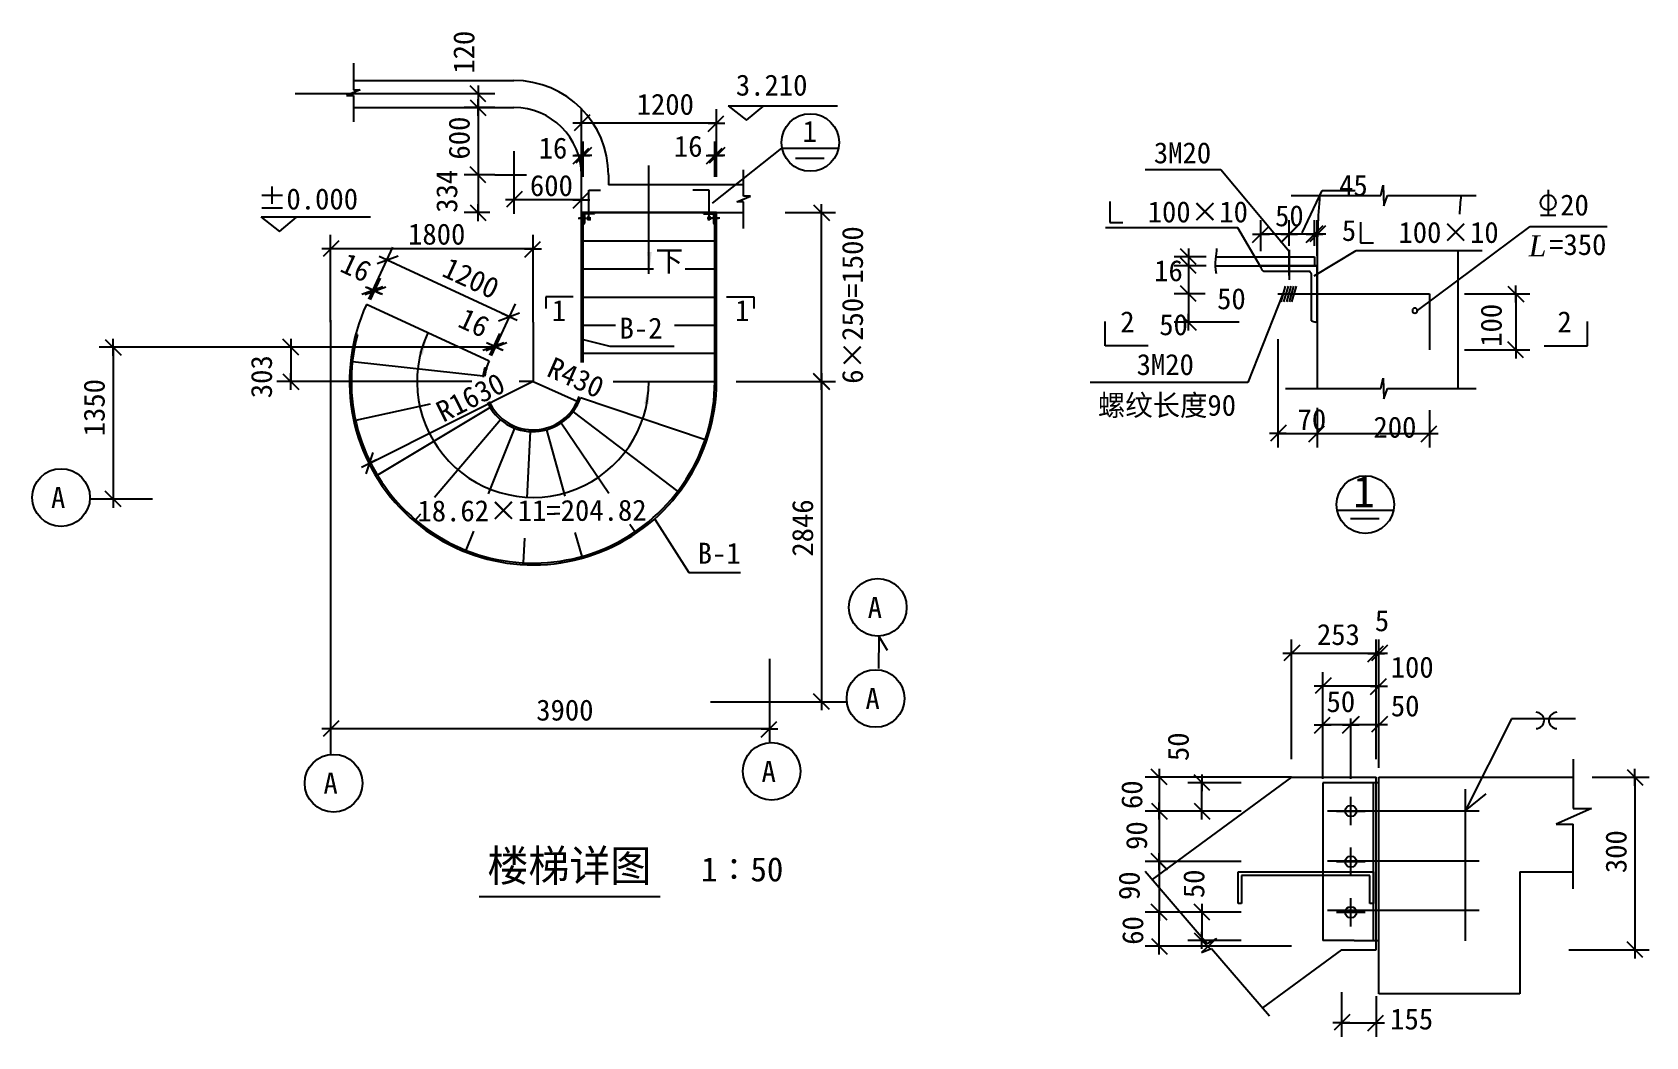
# Model space of a CAD drawing. Header units: metres. Extents: x -45639 to -23277, y -74284 to -57840.
# Drawn here: x -45443 to -31111, y -66766 to -57840 of the extents above; entities that cross this region are included whole.
import ezdxf

# ---------------------------------------------------------------- set-up
doc = ezdxf.new("R2010")
doc.units = ezdxf.units.M
for name, color, linetype in [('A-2', 2, 'Continuous'), ('AXIS', 3, 'Continuous'), ('BEAM', 4, 'Continuous'), ('CENTER', 6, 'Continuous'), ('CL', 6, 'Continuous'), ('DAS', 210, 'Continuous'), ('DIM', 42, 'Continuous'), ('DOTE', 1, 'Continuous'), ('PUB_DIM', 42, 'Continuous'), ('PUB_TEXT', 50, 'Continuous'), ('STAIR', 2, 'Continuous'), ('T1', 4, 'Continuous'), ('TEXT', 3, 'Continuous'), ('ZX', 30, 'Continuous'), ('尺寸', 42, 'Continuous'), ('引线', 9, 'Continuous'), ('文字', 3, 'Continuous'), ('梁柱', 4, 'Continuous'), ('螺栓', 11, 'Continuous'), ('钢板', 3, 'Continuous')]:
    doc.layers.add(name, color=color, linetype=linetype)

# ---------------------------------------------------------------- blocks, each defined once
blk = doc.blocks.new('_DIMX')
blk.add_line((-150, 0), (150, 0))
blk.add_lwpolyline([(-148.54, -146.63), (131.04, 133.86)])

msp = doc.modelspace()

# ---------------------------------------------------------------- linework, layer by layer
for points in [[(-39963.43, -59992.91), (-39941.71, -59793.09), (-39981.71, -59792.74)], [(-41930.12, -60510.76), (-42012.94, -60693.9), (-41975.03, -60706.67)], [(-39965.16, -60942.9), (-40007.24, -61139.44), (-39967.49, -61143.89)]]:
    msp.add_solid(points)
at = {"layer": 'A-2'}
for p, q in [((-40637.94, -60191.42), (-40881.55, -60191.42)), ((-40881.55, -60191.42), (-40881.55, -60294)), ((-39276.83, -60191.42), (-39033.21, -60191.42)), ((-39033.21, -60191.42), (-39033.21, -60294)), ((-35914.31, -60626.17), (-35914.31, -60409.51)), ((-31629.06, -60626.17), (-31629.06, -60409.51)), ((-35529.8, -60626.17), (-35914.31, -60626.17)), ((-32013.57, -60626.17), (-31629.06, -60626.17))]:
    msp.add_line(p, q, dxfattribs=at)
at = {"layer": 'AXIS'}
msp.add_line((-38236.91, -63788.49), (-38208.57, -63788.49), dxfattribs=at)
at = {"layer": 'BEAM'}
for p, q in [((-34259.29, -64459.87), (-35496.38, -65367.06)), ((-34259.29, -64459.87), (-33505.62, -64459.87)), ((-33505.62, -65993.92), (-33505.62, -64459.87)), ((-33814.68, -65993.92), (-34515.83, -66508.1)), ((-33814.68, -65993.92), (-33505.62, -65993.92))]:
    msp.add_line(p, q, dxfattribs=at)
at = {"layer": 'CENTER'}
for p, q in [((-33730.62, -64886.22), (-33730.62, -64633.51)), ((-33856.97, -64759.87), (-33604.27, -64759.87)), ((-33856.97, -65209.87), (-33604.27, -65209.87)), ((-33730.62, -65336.22), (-33730.62, -65083.51)), ((-33730.62, -65786.22), (-33730.62, -65533.51)), ((-33856.97, -65659.87), (-33604.27, -65659.87))]:
    msp.add_line(p, q, dxfattribs=at)
at = {"layer": 'CL'}
for centre in [(-33730.62, -64759.87), (-33730.62, -65209.87), (-33730.62, -65659.87)]:
    msp.add_circle(centre, 50, dxfattribs=at)
at = {"layer": 'DAS'}
for p, q in [((-34730.62, -65581.53), (-34730.62, -65301.53)), ((-34730.62, -65301.53), (-33530.62, -65301.53)), ((-33560.62, -65331.53), (-34700.62, -65331.53)), ((-34700.62, -65331.53), (-34700.62, -65581.53)), ((-33560.62, -65581.53), (-33560.62, -65331.53)), ((-33530.62, -65301.53), (-33530.62, -65581.53)), ((-34700.62, -65581.53), (-34730.62, -65581.53)), ((-33530.62, -65581.53), (-33560.62, -65581.53))]:
    msp.add_line(p, q, dxfattribs=at)
at = {"layer": 'DIM'}
for p, q in [((-33814.68, -66368.67), (-33814.68, -66765.61)), ((-33505.62, -66404.52), (-33505.62, -66765.61)), ((-33814.18, -66640.61), (-33506.12, -66640.61))]:
    msp.add_line(p, q, dxfattribs=at)
at = {"layer": 'DOTE'}
for p, q in [((-41368.26, -58388.49), (-43108.55, -58388.49)), ((-42795.16, -60399.54), (-42795.16, -64261.84)), ((-41361.51, -60639.54), (-44583.85, -60639.54)), ((-44376.8, -61989.04), (-44931.58, -61989.04)), ((-39417.29, -63788.49), (-38208.57, -63788.49))]:
    msp.add_line(p, q, dxfattribs=at)
at = {"layer": 'PUB_DIM'}
for p, q in [((-41334.74, -58388.49), (-41608.33, -58388.49)), ((-41483.33, -58387.99), (-41483.33, -58387.49)), ((-41483.33, -58388.49), (-41483.33, -58508.48)), ((-41334.74, -58508.48), (-41608.33, -58508.48)), ((-41334.74, -58508.48), (-41608.33, -58508.48)), ((-41483.33, -58508.98), (-41483.33, -59107.98)), ((-41483.33, -58508.98), (-41483.33, -58509.48)), ((-40565.16, -58981), (-40565.16, -58523.34)), ((-39365.16, -59123.68), (-39365.16, -58523.34)), ((-39261.43, -58492.61), (-39098.08, -58621.1)), ((-39260.72, -58492.79), (-38289.3, -58492.79)), ((-39098.08, -58621.1), (-38944.65, -58493.12)), ((-39365.66, -58648.34), (-40564.66, -58648.34)), ((-41165.16, -58895.37), (-41165.16, -59453.5)), ((-40565.16, -59123.68), (-40565.16, -58811.38)), ((-40549.16, -59123.68), (-40549.16, -58811.38)), ((-39381.16, -59123.68), (-39381.16, -58811.38)), ((-39365.16, -59123.68), (-39365.16, -58811.38)), ((-40565.66, -58936.38), (-40566.16, -58936.38)), ((-40565.16, -58936.38), (-40549.16, -58936.38)), ((-40565.16, -58936.38), (-40549.16, -58936.38)), ((-40548.66, -58936.38), (-40548.16, -58936.38)), ((-39381.66, -58936.38), (-39382.16, -58936.38)), ((-39365.16, -58936.38), (-39381.16, -58936.38)), ((-39365.16, -58936.38), (-39381.16, -58936.38)), ((-39364.66, -58936.38), (-39364.16, -58936.38)), ((-38663.65, -58958.78), (-38407.87, -58958.78)), ((-41334.21, -59108.48), (-41608.33, -59108.48)), ((-41334.21, -59108.48), (-41608.33, -59108.48)), ((-41483.33, -59107.98), (-41483.33, -59107.48)), ((-41483.33, -59108.48), (-41483.33, -59442.9)), ((-41334.21, -59108.48), (-41052.33, -59108.49)), ((-40565.66, -59328.5), (-41164.66, -59328.5)), ((-40565.16, -59456.31), (-40565.16, -59203.5)), ((-34163.03, -59621.18), (-33984.46, -59247.26)), ((-33984.46, -59247.26), (-33693.38, -59247.26)), ((-41379.84, -59442.9), (-41608.33, -59442.9)), ((-41483.33, -59443.4), (-41483.33, -59443.9)), ((-39365.16, -59442.9), (-40565.16, -59442.9)), ((-38755.17, -59442.9), (-38307.48, -59442.9)), ((-38432.48, -60942.41), (-38432.48, -59443.4)), ((-35870.78, -59344.78), (-35870.78, -59530.16)), ((-43411.63, -59481.42), (-43248.28, -59609.91)), ((-43410.92, -59481.61), (-42439.5, -59481.61)), ((-43248.28, -59609.91), (-43094.85, -59481.93)), ((-35870.78, -59530.16), (-35756.14, -59530.16)), ((-33643.44, -59527.1), (-33643.44, -59712.48)), ((-42795.16, -60415.14), (-42795.16, -59640.53)), ((-42452.85, -60211.62), (-42239.93, -59750.98)), ((-40995.16, -60415.14), (-40995.16, -59640.53)), ((-33643.44, -59712.48), (-33528.81, -59712.48)), ((-40995.66, -59765.53), (-42794.66, -59765.53)), ((-41203.56, -60367.7), (-42291.92, -59864.65)), ((-42452.85, -60211.62), (-42363.92, -60019.22)), ((-42438.32, -60218.33), (-42349.39, -60025.94)), ((-42416.82, -60132.48), (-42417.27, -60132.27)), ((-42416.36, -60132.69), (-42401.84, -60139.4)), ((-42416.36, -60132.69), (-42401.84, -60139.4)), ((-42401.39, -60139.61), (-42400.93, -60139.82)), ((-32721.84, -60165.66), (-32140.42, -60165.66)), ((-32265.42, -60166.16), (-32265.42, -60662.68)), ((-41363.57, -60715.09), (-41150.66, -60254.45)), ((-40995.16, -60415.14), (-40995.16, -60942.9)), ((-41378.1, -60708.38), (-41289.17, -60515.98)), ((-41363.57, -60715.09), (-41274.65, -60522.7)), ((-44523.78, -60639.54), (-44850.02, -60639.54)), ((-44725.02, -60640.04), (-44725.02, -61989.04)), ((-42964.98, -60639.54), (-43271.56, -60639.54)), ((-43146.56, -60639.04), (-43146.56, -60638.54)), ((-43146.56, -60639.54), (-43146.56, -60942.9)), ((-41342.07, -60629.24), (-41342.52, -60629.03)), ((-41327.09, -60636.16), (-41341.61, -60629.45)), ((-41327.09, -60636.16), (-41341.61, -60629.45)), ((-41326.64, -60636.37), (-41326.18, -60636.58)), ((-32721.84, -60663.18), (-32140.42, -60663.18)), ((-41537.51, -60942.9), (-43271.56, -60942.9)), ((-43146.56, -60943.4), (-43146.56, -60943.9)), ((-40995.16, -60942.9), (-42451.29, -61674.3)), ((-40995.16, -60942.9), (-41119.79, -60942.9)), ((-40995.16, -60942.9), (-40601.91, -61116.85)), ((-39192.07, -60942.91), (-38307.48, -60942.91)), ((-39192.07, -60942.91), (-38307.48, -60942.91)), ((-38432.48, -60943.41), (-38432.48, -63787.99)), ((-40601.46, -61117.06), (-40601, -61117.26)), ((-44523.78, -61989.54), (-44850.02, -61989.54)), ((-33733.66, -62159.37), (-33477.88, -62159.37)), ((-37922.35, -63494.17), (-37920.67, -63212.77)), ((-37920.67, -63212.77), (-37849.54, -63330.49)), ((-34259.29, -64300.07), (-34259.29, -63234.61)), ((-33505.62, -64300.07), (-33505.62, -63234.61)), ((-33505.62, -64300.07), (-33505.62, -63234.61)), ((-33480.62, -64375.07), (-33480.62, -63234.61)), ((-42795.16, -63407), (-42795.16, -64156.12)), ((-38895.16, -63407), (-38895.16, -64156.12)), ((-33506.12, -63359.61), (-34258.79, -63359.61)), ((-33506.12, -63359.61), (-33506.62, -63359.61)), ((-33480.62, -63359.61), (-33505.62, -63359.61)), ((-33480.12, -63359.61), (-33479.62, -63359.61)), ((-33980.62, -64300.07), (-33980.62, -63524.79)), ((-33480.62, -64300.07), (-33480.62, -63524.79)), ((-33481.12, -63649.79), (-33980.12, -63649.79)), ((-38788.08, -63788.49), (-38307.48, -63788.49)), ((-33980.62, -64473.72), (-33980.62, -63868.81)), ((-33480.62, -64300.07), (-33480.62, -63868.81)), ((-38895.66, -64031.12), (-42794.66, -64031.12)), ((-33981.12, -63993.81), (-33981.62, -63993.81)), ((-33730.62, -63993.81), (-33980.62, -63993.81)), ((-33731.12, -63993.81), (-33731.62, -63993.81)), ((-33730.62, -64473.72), (-33730.62, -63938.56)), ((-33480.62, -63993.81), (-33730.62, -63993.81)), ((-33730.12, -63993.81), (-33729.62, -63993.81)), ((-33480.12, -63993.81), (-33479.62, -63993.81)), ((-34259.29, -64459.87), (-35558, -64459.87)), ((-35433, -64459.37), (-35433, -64458.87)), ((-35433, -64459.87), (-35433, -64759.87)), ((-33480.62, -64459.87), (-33480.62, -64459.87)), ((-31587.56, -64459.87), (-31081.72, -64459.87)), ((-31206.72, -64460.37), (-31206.72, -65993.42)), ((-34705.55, -64509.87), (-35178.52, -64509.87)), ((-35053.52, -64509.37), (-35053.52, -64508.87)), ((-35053.52, -64759.87), (-35053.52, -64509.87)), ((-34705.55, -64759.87), (-35558, -64759.87)), ((-34705.55, -64759.87), (-35558, -64759.87)), ((-35433, -64760.37), (-35433, -65209.37)), ((-35433, -64760.37), (-35433, -64760.87)), ((-34705.55, -64759.87), (-35178.52, -64759.87)), ((-35053.52, -64760.37), (-35053.52, -64760.87)), ((-34705.55, -65209.87), (-35558, -65209.87)), ((-34705.55, -65209.87), (-35558, -65209.87)), ((-35433, -65210.37), (-35433, -65659.37)), ((-34705.55, -65659.87), (-35558, -65659.87)), ((-34705.55, -65659.87), (-35558, -65659.87)), ((-35433, -65659.37), (-35433, -65658.87)), ((-35433, -65959.87), (-35433, -65659.87)), ((-34705.55, -65659.87), (-35178.52, -65659.87)), ((-35053.52, -65659.37), (-35053.52, -65658.87)), ((-35053.52, -65659.87), (-35053.52, -65909.87)), ((-34705.55, -65909.87), (-35178.52, -65909.87)), ((-35053.52, -65910.37), (-35053.52, -65910.87)), ((-34259.29, -65959.87), (-35558, -65959.87)), ((-35433, -65960.37), (-35433, -65960.87)), ((-31793.29, -65993.92), (-31081.72, -65993.92))]:
    msp.add_line(p, q, dxfattribs=at)
at = {"layer": 'STAIR'}
for p, q in [((-42589.14, -58268.49), (-41165.16, -58268.49)), ((-42589.14, -58508.49), (-41165.16, -58508.49)), ((-39965.16, -59985.32), (-39965.16, -59025.31)), ((-40565.16, -59442.9), (-40565.16, -59108.49)), ((-40325.16, -59108.49), (-40325.16, -59195.87)), ((-39125.83, -59195.87), (-40325.16, -59195.87)), ((-40565.16, -59442.9), (-39125.83, -59442.9)), ((-40565.16, -60774.09), (-40565.16, -59452.9)), ((-40565.16, -59452.9), (-40549.16, -59452.9)), ((-40549.16, -60774.09), (-40549.16, -59452.9)), ((-39381.16, -60942.9), (-39381.16, -59442.9)), ((-39365.16, -59452.9), (-39381.16, -59452.9)), ((-39365.16, -60942.9), (-39365.16, -59452.9)), ((-40549.16, -59692.9), (-39381.16, -59692.9)), ((-34932.07, -59835.66), (-34053.93, -59835.66)), ((-34053.93, -59835.66), (-34053.93, -59915.66)), ((-40549.16, -59942.9), (-39926.49, -59942.9)), ((-39642.34, -59942.9), (-39381.16, -59942.9)), ((-34935.83, -59915.66), (-34028.93, -59915.66)), ((-40549.16, -60192.9), (-39381.16, -60192.9)), ((-41385.48, -60762.49), (-42474.75, -60259.02)), ((-40549.16, -60442.9), (-40261.2, -60442.9)), ((-39739.46, -60442.9), (-39381.16, -60442.9)), ((-42554.56, -60526.66), (-42570.02, -60522.54)), ((-40549.16, -60692.9), (-39381.16, -60692.9)), ((-41438.56, -60894.84), (-42599.76, -60768.96)), ((-41423.28, -60817.89), (-41407.92, -60822.37)), ((-40282.6, -60942.9), (-39381.16, -60942.9)), ((-41907.86, -61144.1), (-42571.31, -61290.36)), ((-41377.25, -61172.95), (-42377.89, -61775.39)), ((-40572.5, -61085.3), (-39465.63, -61458.2)), ((-41283.81, -61282.9), (-41869.68, -61972.98)), ((-40744.83, -61312.03), (-40322.92, -61934.15)), ((-40640.08, -61212.79), (-39710.2, -61919.56)), ((-41160.15, -61357.26), (-41393.13, -61942.35)), ((-41019.23, -61388.25), (-41050.97, -61975.67)), ((-40875.78, -61372.63), (-40711.98, -61962.28)), ((-41995.64, -62121.34), (-42039.74, -62173.29)), ((-41525.32, -62274.31), (-41592.25, -62442.4)), ((-41070.37, -62334.57), (-41082.26, -62554.55)), ((-40622.64, -62283.87), (-40563.15, -62498.01)), ((-40135.72, -62210.2), (-40089.26, -62278.7))]:
    msp.add_line(p, q, dxfattribs=at)
for centre, radius, start, end in [((-41165.16, -59108.49), 840, 0, 90), ((-41165.16, -59108.49), 600, 0, 90), ((-40995.16, -60942.9), 1630, 155.19, 0), ((-40995.16, -60942.9), 1614, 165.05, 0), ((-40995.16, -60942.9), 1030, 155.19, 0), ((-40994.35, -60942.5), 430.57, 155.29, 173.64), ((-40995.59, -60943.18), 445.67, 163.67, 174.89), ((-40995.59, -60943.18), 445.67, 204.59, 341.11), ((-40994.35, -60942.5), 430.57, 204.51, 341.78)]:
    msp.add_arc(centre, radius, start, end, dxfattribs=at)
at = {"layer": 'T1'}
for p, q in [((-31977.62, -59240.64), (-31977.62, -59464.81)), ((-32044.58, -59464.92), (-31910.72, -59464.92))]:
    msp.add_line(p, q, dxfattribs=at)
msp.add_circle((-31977.62, -59353.68), 67.06, dxfattribs=at)
at = {"layer": 'TEXT'}
for p, q in [((-34028.93, -59855.66), (-34028.93, -61005.64)), ((-32778.93, -59855.66), (-32778.93, -61005.64)), ((-33480.62, -66384.87), (-33480.62, -64459.87)), ((-33480.62, -64459.87), (-32230.62, -64459.87)), ((-32230.62, -64459.87), (-31754.97, -64459.87)), ((-32230.62, -65301.53), (-31754.97, -65301.53)), ((-32230.62, -65301.53), (-32230.62, -66384.87)), ((-32230.62, -66384.87), (-33480.62, -66384.87))]:
    msp.add_line(p, q, dxfattribs=at)
for radius, start, end in [(7000, 175.37, 180), (5750, 174.36, 176.02), (5750, 179.31, 180)]:
    msp.add_arc((-27030.6, -59855.66), radius, start, end, dxfattribs=at)
at = {"layer": 'ZX'}
msp.add_line((-41472.82, -65519.17), (-39864.81, -65519.17), dxfattribs=at)
at = {"layer": '尺寸'}
for p, q in [((-34528.93, -59785.78), (-34528.93, -59510.59)), ((-34278.93, -59738.91), (-34278.93, -59509.58)), ((-34278.93, -59738.91), (-34278.93, -59510.59)), ((-34053.93, -59738.91), (-34053.93, -59509.58)), ((-34053.93, -59738.91), (-34053.93, -59509.58)), ((-34028.93, -59826.38), (-34028.93, -59509.58)), ((-34529.43, -59635.59), (-34529.93, -59635.59)), ((-34278.93, -59635.59), (-34528.93, -59635.59)), ((-34279.43, -59634.58), (-34279.93, -59634.58)), ((-34053.93, -59634.58), (-34278.93, -59634.58)), ((-34278.43, -59635.59), (-34277.93, -59635.59)), ((-34054.43, -59634.58), (-34054.93, -59634.58)), ((-34028.93, -59634.58), (-34053.93, -59634.58)), ((-34028.93, -59634.58), (-34053.93, -59634.58)), ((-34053.43, -59634.58), (-34052.93, -59634.58)), ((-34028.43, -59634.58), (-34027.93, -59634.58)), ((-35016.94, -59835.66), (-35299.13, -59835.66)), ((-35174.13, -59835.16), (-35174.13, -59834.66)), ((-35174.13, -59835.66), (-35174.13, -59915.66)), ((-35174.13, -59835.66), (-35174.13, -59915.66)), ((-35016.94, -59915.66), (-35299.13, -59915.66)), ((-35016.94, -59915.66), (-35299.13, -59915.66)), ((-35174.13, -59915.16), (-35174.13, -59914.66)), ((-35174.13, -59915.66), (-35174.13, -60163.56)), ((-35174.13, -59916.16), (-35174.13, -59916.66)), ((-35024.7, -60163.56), (-35299.13, -60163.56)), ((-35024.7, -60163.56), (-35299.13, -60163.56)), ((-35174.13, -60163.06), (-35174.13, -60162.56)), ((-35174.13, -60163.56), (-35174.13, -60415.66)), ((-35174.13, -60164.06), (-35174.13, -60164.56)), ((-34722.94, -60415.66), (-35299.13, -60415.66)), ((-35174.13, -60416.16), (-35174.13, -60416.66)), ((-34378.93, -60567.54), (-34378.93, -61530.32)), ((-34028.93, -61176.39), (-34028.93, -61530.32)), ((-34028.93, -61176.39), (-34028.93, -61530.32)), ((-33030.9, -61198.36), (-33030.9, -61530.32)), ((-34378.43, -61405.32), (-34029.43, -61405.32)), ((-34028.43, -61405.32), (-33031.4, -61405.32))]:
    msp.add_line(p, q, dxfattribs=at)
at = {"layer": '引线'}
for p, q in [((-42589.14, -58115.01), (-42589.14, -58351.57)), ((-42529.74, -58351.57), (-42652.2, -58402.79)), ((-42652.2, -58402.79), (-42589.14, -58402.79)), ((-42589.14, -58351.57), (-42529.74, -58351.57)), ((-42589.14, -58402.79), (-42589.14, -58635.78)), ((-39401.04, -59357.58), (-38784.59, -58869.99)), ((-39125.83, -59296.94), (-39125.83, -59063.94)), ((-34885.07, -59061.14), (-35556.49, -59061.14)), ((-34278.93, -59786.81), (-34885.07, -59061.14)), ((-39185.23, -59348.15), (-39062.77, -59296.94)), ((-39062.77, -59296.94), (-39125.83, -59296.94)), ((-34260.14, -59290.66), (-33465.25, -59290.66)), ((-33465.25, -59290.66), (-33442.98, -59199.68)), ((-33442.98, -59199.68), (-33437.04, -59381.14)), ((-33437.04, -59381.14), (-33405.03, -59290.66)), ((-33405.03, -59290.66), (-32616.28, -59290.66)), ((-39125.83, -59348.15), (-39185.23, -59348.15)), ((-39125.83, -59584.71), (-39125.83, -59348.15)), ((-34734.03, -59577.61), (-35910.33, -59577.61)), ((-34528.93, -59928.56), (-34734.03, -59577.61)), ((-33139.46, -60313.04), (-32138.89, -59565.65)), ((-32138.89, -59565.65), (-31452.94, -59565.65)), ((-34923.83, -59760.69), (-34924.2, -59781.96)), ((-34935.58, -59886.28), (-34935.88, -59917.09)), ((-34933.26, -59857.34), (-34935.58, -59886.28)), ((-34929.92, -59830.3), (-34933.26, -59857.34)), ((-34926.56, -59805.17), (-34929.92, -59830.3)), ((-34924.2, -59781.96), (-34926.56, -59805.17)), ((-34056.42, -60005.74), (-33684.18, -59780.69)), ((-33684.18, -59780.69), (-32564.87, -59780.69)), ((-34935.88, -59917.09), (-34933.15, -59949.78)), ((-34933.15, -59949.78), (-34926.39, -59984.32)), ((-34333.57, -60165.78), (-34647.07, -60953.58)), ((-40549.16, -60570.47), (-40313.06, -60628.33)), ((-40313.06, -60628.33), (-39742.91, -60628.33)), ((-34647.07, -60953.58), (-36046.68, -60953.58)), ((-34310.14, -61005.64), (-33465.25, -61005.64)), ((-33465.25, -61005.64), (-33442.98, -60914.66)), ((-33442.98, -60914.66), (-33437.04, -61096.12)), ((-33437.04, -61096.12), (-33405.03, -61005.64)), ((-33405.03, -61005.64), (-32616.28, -61005.64)), ((-39914.63, -62166.96), (-39612.58, -62640.41)), ((-39612.58, -62640.41), (-39153.24, -62640.41)), ((-31754.97, -64300.09), (-31754.97, -64737.5)), ((-31592.49, -64737.5), (-31905.42, -64875.79)), ((-31754.97, -64737.5), (-31592.49, -64737.5)), ((-31905.42, -64875.79), (-31754.97, -64875.79)), ((-31754.97, -65451.42), (-31754.97, -64875.79)), ((-35557.86, -65295.52), (-35007.2, -65936.3)), ((-34923.68, -65893.9), (-35057.44, -66016.67)), ((-35007.2, -65936.3), (-34923.68, -65893.9)), ((-35057.44, -66016.67), (-34967.95, -65981.97)), ((-34967.95, -65981.97), (-34453.88, -66580.18))]:
    msp.add_line(p, q, dxfattribs=at)
for centre in [(-38532.47, -58819.71), (-45187.31, -61974.49), (-33602.49, -62036.84), (-37932.75, -62950.57), (-37952.82, -63760.26), (-38875.74, -64406.93), (-42767.26, -64512.61)]:
    msp.add_circle(centre, 256.05, dxfattribs=at)
at = {"layer": '文字'}
for p, q in [((-33480.62, -64509.87), (-33980.62, -64509.87)), ((-33980.62, -64509.87), (-33980.62, -65909.87)), ((-33530.62, -65909.87), (-33530.62, -64509.87)), ((-33480.62, -65909.87), (-33480.62, -64509.87)), ((-33700.06, -65909.87), (-33980.62, -65909.87)), ((-33700.06, -65909.87), (-33480.62, -65909.87))]:
    msp.add_line(p, q, dxfattribs=at)
at = {"layer": '梁柱'}
for p, q in [((-38783.37, -58869.44), (-38281.6, -58869.44)), ((-33853.39, -62086.58), (-33351.62, -62086.58))]:
    msp.add_line(p, q, dxfattribs=at)
at = {"layer": '螺栓'}
for p, q in [((-40499.16, -59512.9), (-40499.16, -59243.3)), ((-40499.16, -59243.3), (-40397.24, -59243.3)), ((-39431.16, -59243.3), (-39575.07, -59243.3)), ((-39431.16, -59512.9), (-39431.16, -59243.3)), ((-40593.54, -59492.9), (-40521.65, -59492.9)), ((-40529.48, -59492.9), (-40583.35, -59492.9)), ((-40513.17, -59480.28), (-40485.1, -59488.39)), ((-40513.17, -59484.9), (-40485.1, -59493.02)), ((-40513.17, -59489.64), (-40485.1, -59497.76)), ((-40513.17, -59494.6), (-40485.1, -59502.72)), ((-40513.17, -59499.77), (-40485.1, -59507.89)), ((-39417.15, -59480.28), (-39445.22, -59488.39)), ((-39417.15, -59484.9), (-39445.22, -59493.02)), ((-39417.15, -59489.64), (-39445.22, -59497.76)), ((-39417.15, -59494.6), (-39445.22, -59502.72)), ((-39417.15, -59499.77), (-39445.22, -59507.89)), ((-39336.78, -59492.9), (-39408.67, -59492.9)), ((-39400.84, -59492.9), (-39346.97, -59492.9)), ((-34278.93, -59773.3), (-34278.93, -60040.74)), ((-34278.93, -60001.58), (-34278.93, -59786.81)), ((-34378.93, -60165.66), (-33030.9, -60165.66)), ((-34313.28, -60095.59), (-34353.86, -60235.96)), ((-34287.42, -60095.59), (-34328, -60235.96)), ((-34262.64, -60095.59), (-34303.22, -60235.96)), ((-34238.93, -60095.59), (-34279.51, -60235.96)), ((-34215.8, -60095.59), (-34256.38, -60235.96)), ((-33030.9, -60165.66), (-33030.9, -60663.18)), ((-32303.64, -63940.61), (-32714.52, -64758.2)), ((-31735.93, -63940.61), (-32303.64, -63940.61)), ((-32714.52, -64564.28), (-32714.52, -65912.31)), ((-32714.52, -64758.2), (-32528.7, -64607.12)), ((-33939.01, -64758.2), (-32590.98, -64758.2)), ((-33939.01, -65201.47), (-32590.98, -65201.47)), ((-33939.01, -65641.65), (-32590.98, -65641.65))]:
    msp.add_line(p, q, dxfattribs=at)
for centre, radius, start, end in [((-33161.96, -60313.04), 22.5, 0, 180), ((-33161.96, -60313.04), 22.5, 180, 0), ((-32085.74, -63955.26), 72.26, 270, 90), ((-31900.01, -63955.26), 72.26, 90, 270)]:
    msp.add_arc(centre, radius, start, end, dxfattribs=at)
at = {"layer": '钢板'}
for p, q in [((-40449.16, -59442.9), (-40549.16, -59442.9)), ((-40549.16, -59442.9), (-40449.16, -59442.9)), ((-40549.16, -59542.9), (-40549.16, -59442.9)), ((-40549.16, -59442.9), (-40549.16, -59542.9)), ((-40539.16, -59459.58), (-40539.16, -59537.67)), ((-40451.58, -59452.9), (-40532.48, -59452.9)), ((-40449.16, -59442.9), (-40449.16, -59445.48)), ((-39481.16, -59442.9), (-39381.16, -59442.9)), ((-39381.16, -59442.9), (-39481.16, -59442.9)), ((-39481.16, -59442.9), (-39481.16, -59445.48)), ((-39478.74, -59452.9), (-39397.84, -59452.9)), ((-39391.16, -59459.58), (-39391.16, -59537.67)), ((-39381.16, -59542.9), (-39381.16, -59442.9)), ((-39381.16, -59442.9), (-39381.16, -59542.9)), ((-40546.58, -59542.9), (-40549.16, -59542.9)), ((-39383.74, -59542.9), (-39381.16, -59542.9)), ((-34528.93, -59928.56), (-34528.93, -59915.66)), ((-34528.93, -59915.66), (-34028.93, -59915.66)), ((-34028.93, -59915.66), (-34528.93, -59915.66)), ((-34112.34, -59965.66), (-34502.76, -59965.66)), ((-34078.93, -60403.57), (-34078.93, -59999.07)), ((-34028.93, -60415.66), (-34028.93, -59915.66)), ((-34028.93, -59915.66), (-34028.93, -60415.66)), ((-34028.93, -60415.66), (-34041.83, -60415.66))]:
    msp.add_line(p, q, dxfattribs=at)
for centre, radius, start, end in [((-40533.03, -59459.03), 6.15, 84.79, 185.21), ((-40466.75, -59443.85), 17.67, 329.19, 354.71), ((-39463.57, -59443.85), 17.67, 185.29, 210.81), ((-39397.28, -59459.03), 6.15, 354.79, 95.21), ((-40548.13, -59532.83), 10.19, 278.74, 331.68), ((-39382.19, -59532.83), 10.19, 208.32, 261.26), ((-34478.59, -59920.82), 50.93, 188.74, 241.68), ((-34109.55, -59996.28), 30.74, 354.79, 95.21), ((-34033.69, -60327.7), 88.33, 239.19, 264.71)]:
    msp.add_arc(centre, radius, start, end, dxfattribs=at)

# ---------------------------------------------------------------- block references
at = {"layer": 'DIM', "xscale": 0.5, "yscale": 0.5, "zscale": 0.5, "rotation": 180}
msp.add_blockref('_DIMX', (-33814.68, -66640.61), dxfattribs=at)
at = {"layer": 'DIM', "xscale": 0.5, "yscale": 0.5, "zscale": 0.5}
msp.add_blockref('_DIMX', (-33505.62, -66640.61), dxfattribs=at)
at = {"layer": 'PUB_DIM', "xscale": 0.5, "yscale": 0.5, "zscale": 0.5}
for p, rotation in [((-41483.33, -58388.49), 270), ((-41483.33, -58508.48), 90), ((-40565.16, -58648.34), 180), ((-40549.16, -58936.38), 180), ((-39365.16, -58936.38), 180), ((-41483.33, -59108.48), 270), ((-41165.16, -59328.5), 180), ((-41483.33, -59442.9), 90), ((-38432.48, -59442.9), 90), ((-42795.16, -59765.53), 180), ((-42292.38, -59864.44), 155.19), ((-42416.36, -60132.69), 335.19), ((-42401.84, -60139.4), 155.19), ((-32265.42, -60165.66), 90), ((-41203.1, -60367.91), 335.19), ((-44725.02, -60639.54), 90), ((-43146.56, -60639.54), 270), ((-41341.61, -60629.45), 335.19), ((-41327.09, -60636.16), 155.19), ((-32265.42, -60663.18), 270), ((-43146.56, -60942.9), 90), ((-38432.48, -60942.91), 270), ((-38432.48, -60942.91), 90), ((-42451.74, -61674.53), 206.67), ((-44725.02, -61989.54), 270), ((-34259.29, -63359.61), 180), ((-33480.62, -63359.61), 180), ((-33980.62, -63649.79), 180), ((-38432.48, -63788.49), 270), ((-33730.62, -63993.81), 180), ((-33480.62, -63993.81), 180), ((-42795.16, -64031.12), 180), ((-35433, -64459.87), 270), ((-35053.52, -64509.87), 270), ((-31206.72, -64459.87), 90), ((-35433, -64759.87), 90), ((-35433, -64759.87), 90), ((-35053.52, -64759.87), 90), ((-35433, -65209.87), 270), ((-35433, -65209.87), 90), ((-35433, -65659.87), 270), ((-35433, -65659.87), 270), ((-35053.52, -65659.87), 270), ((-35433, -65959.87), 90), ((-35053.52, -65909.87), 90), ((-31206.72, -65993.92), 270)]:
    msp.add_blockref('_DIMX', p, dxfattribs=dict(at, rotation=rotation))
for p in [(-39365.16, -58648.34), (-40565.16, -58936.38), (-39381.16, -58936.38), (-40565.16, -59328.5), (-40995.16, -59765.53), (-33505.62, -63359.61), (-33505.62, -63359.61), (-33480.62, -63649.79), (-38895.16, -64031.12), (-33980.62, -63993.81), (-33730.62, -63993.81)]:
    msp.add_blockref('_DIMX', p, dxfattribs=at)
at = {"layer": '尺寸', "xscale": 0.5, "yscale": 0.5, "zscale": 0.5}
for p in [(-34528.93, -59635.59), (-34278.93, -59634.58), (-34053.93, -59634.58), (-34028.93, -61405.32), (-33030.9, -61405.32)]:
    msp.add_blockref('_DIMX', p, dxfattribs=at)
for p, rotation in [((-34278.93, -59635.59), 180), ((-34053.93, -59634.58), 180), ((-34028.93, -59634.58), 180), ((-35174.13, -59835.66), 270), ((-35174.13, -59915.66), 270), ((-35174.13, -60163.56), 270), ((-35174.13, -60415.66), 90), ((-34378.93, -61405.32), 180)]:
    msp.add_blockref('_DIMX', p, dxfattribs=dict(at, rotation=rotation))

# ---------------------------------------------------------------- texts
at = {"insert": (-32150.4, -59644.66), "char_height": 187, "attachment_point": 1}
msp.add_mtext('{\\fTimes New Roman|b0|i1|c0|p18;L}', dxfattribs=at)
at = {"layer": 'PUB_DIM'}
for s, rotation, p in [('120', 90, (-41516.35, -58208.3)), ('600', 90, (-41558.33, -58971.23)), ('334', 90, (-41668.12, -59444.17)), ('6×250=1500', 90, (-38064.44, -60963.44)), ('16', 335.19, (-42721.89, -59960.53)), ('1200', 335.19, (-41815.84, -60002.08)), ('16', 335.19, (-41674.13, -60451.79)), ('100', 90, (-32390.94, -60634.77)), ('303', 90, (-43314.3, -61091.98)), ('R430', 336.14, (-40885.23, -60890.52)), ('R1630', 26.67, (-41793.2, -61309.96)), ('1350', 90, (-44800.02, -61430.32)), ('18.62×11=204.82', 0.2, (-42021.57, -62186.85)), ('2846', 90, (-38507.48, -62499.76)), ('50', 90, (-35170.85, -64316.11)), ('60', 90, (-35583.25, -64742.25)), ('90', 90, (-35540.92, -65105.5)), ('300', 90, (-31281.72, -65312.21)), ('90', 90, (-35606.77, -65550.8)), ('50', 90, (-35032.1, -65534.25)), ('60', 90, (-35575.03, -65948.42))]:
    msp.add_text(s, height=187, rotation=rotation, dxfattribs=at).set_placement(p)
for s, p in [('1200', (-40074.85, -58573.34)), ('16', (-39743.99, -58946.3)), ('16', (-40945.28, -58962.36)), ('600', (-41022.63, -59295.56)), ('1800', (-42105.23, -59727)), ('A', (-45276.84, -62068.69)), ('A', (-38022.28, -63044.77)), ('5', (-33517.49, -63162.31)), ('253', (-34032.04, -63284.61)), ('100', (-33376.63, -63574.79)), ('3900', (-40967.03, -63956.12)), ('A', (-38042.34, -63854.47)), ('50', (-33946.67, -63880.89)), ('50', (-33375.52, -63918.81)), ('A', (-38965.26, -64501.14)), ('A', (-42856.78, -64606.82)), ('155', (-33381.21, -66700.95))]:
    msp.add_text(s, height=187, dxfattribs=at).set_placement(p)
at = {"layer": 'PUB_TEXT'}
for s, height, p in [('3.210', 187, (-39193.56, -58403.05)), ('1', 187, (-38600.97, -58813.86)), ('%%P0.000', 187, (-43440.01, -59414.76)), ('   100×10', 187, (-35916.98, -59529.36)), ('下', 187, (-39906.32, -59964.6)), ('1', 280, (-33709.81, -62061.32)), ('楼梯详图', 280, (-41400.2, -65385.72)), ('1∶50', 215, (-39502.94, -65385.08))]:
    msp.add_text(s, height=height, dxfattribs=at).set_placement(p)
for s, p in [('20', (-31871.03, -59468.31)), ('   100×10', (-33689.65, -59711.68)), ('=350', (-31969.41, -59819.59))]:
    msp.add_text(s, height=187, rotation=360, dxfattribs=at).set_placement(p)
at = {"layer": '尺寸', "char_height": 187, "attachment_point": 1}
for s, insert in [('\\A1;45', (-33835.03, -59106.97)), ('\\A1;50', (-34403.93, -59377.14)), ('\\A1;5', (-33810.61, -59507.61)), ('\\A1;16', (-35477.63, -59865.04)), ('\\A1;50', (-34918.8, -60114.34)), ('\\A1;50', (-35432.7, -60345.05)), ('\\A1;70', (-34203.93, -61188.12)), ('\\A1;200', (-33529.92, -61255.32))]:
    msp.add_mtext(s, dxfattribs=dict(at, insert=insert))
at = {"layer": '文字'}
for s, p in [('3M20', (-35480.34, -59004.8)), ('1', (-40828.49, -60405.91)), ('1', (-39199.93, -60405.91)), ('2', (-35778.91, -60506.62)), ('2', (-31895.85, -60506.62)), ('B-2', (-40226.31, -60562.87)), ('3M20', (-35633.61, -60885.86)), ('螺纹长度90', (-35977.35, -61247.85)), ('B-1', (-39532.55, -62562.93))]:
    msp.add_text(s, height=187, dxfattribs=at).set_placement(p)

doc.saveas('drawing.dxf')
